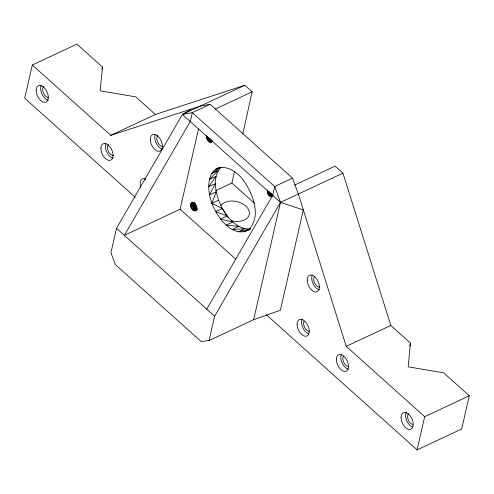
<?xml version="1.0" encoding="UTF-8"?>
<svg xmlns="http://www.w3.org/2000/svg" width="494" height="494" viewBox="0 0 494 494"><rect width="100%" height="100%" fill="white"/><g stroke="black" fill="none" stroke-linecap="round" stroke-linejoin="round"><path stroke-width="0.74" d="M135.319 197.341L24.7 98.207L32.301 65.004L76.91 44.127L102.474 67.042L100.196 90.816L135.77 96.88L155.388 114.46L244.839 85.252L252.168 91.816L242.863 133.689M294.677 185.046L335.093 166.138L342.941 173.172L390.822 325.46L410.44 343.046L408.168 366.82L443.736 372.884L469.3 395.793L461.699 428.996L417.09 449.873L266.507 314.931M206.467 135.492C205.708 138.339 208.981 144.192 212.056 141.537M267.285 189.999C266.779 192.827 269.045 197.643 272.398 196.581M215.878 190.536L231.902 183.039L234.397 171.819M101.968 69.253L102.474 67.042M191.209 109.075L182.41 114.466L116.51 228.308L110.922 252.65L115.287 264.562L201.188 341.564L209.011 340.57L253.632 319.698L280.357 310.232L303.335 209.931L298.345 194.037L292.528 178.149L210.123 104.302L200.249 106.117L110.786 135.331L32.301 65.004M210.123 104.302L192.283 112.651L190.258 121.505L124.358 235.342L180.112 209.246L198.489 129.027M209.011 340.57L214.606 316.222L280.506 202.386L342.941 173.172M206.758 309.188L272.657 195.352L274.683 186.497L292.528 178.149M253.632 319.698L280.506 202.386L274.683 186.497L192.283 112.651L182.41 114.466L280.506 202.386L303.335 209.931L346.214 346.337L424.692 416.67L417.09 449.873M409.767 345.998L410.44 343.046M249.927 229.302C232.563 239.429 217.298 217.379 211.883 203.392L216.199 191.777C214.97 183.558 214.563 173.53 221.114 167.349M220.812 167.176L211.679 173.573C206.924 182.904 208.696 193.864 211.883 203.392L222.325 208.493L228.339 217.891M208.943 137.993L206.788 138.61L208.067 137.764M196.099 205.788L191.073 207.227C188.442 201.947 195.593 201.243 196.309 206.264C198.946 211.543 191.789 212.247 191.073 207.227L195.544 204.263M269.767 192.506L267.612 193.117L269.526 191.851M207.678 136.739L206.48 137.505L207.82 136.881M194.951 203.454L190.764 206.122L195.451 203.929M268.495 191.252L267.303 192.012L268.637 191.388M194.358 202.83L190.653 205.059L194.667 203.176M249.853 229.216L248.587 229.932C261.894 216.205 252.903 193.697 243.431 180.335C236.959 170.671 220.021 160.711 211.679 173.573L218.367 170.442L209.4 179.47L216.088 176.339L208.659 186.751L215.347 183.62L209.505 194.908L216.199 191.777L218.576 200.261L222.325 208.493L226.215 215.063M193.926 202.336L190.752 204.108L194.099 202.54M193.006 202.336L191.048 203.337L193.055 202.398M110.786 135.331L155.388 114.46M182.41 114.466L244.839 85.252M215.242 109.1L252.168 91.816M206.788 138.61L208.795 137.672M209.956 138.431L207.276 139.685L210.209 138.82M210.592 139.401L207.912 140.654L211.29 139.592M211.327 140.197L208.647 141.451L211.37 140.518M212.111 140.765L209.437 142.019L212.154 140.988M212.229 141.383L210.222 142.321L212.247 141.475M210.95 142.34L212.29 141.716M220.021 167.262L215.335 169.454L220.065 167.318M191.073 207.227L195.76 205.035M196.248 206.109L191.561 208.301L196.692 206.788M196.884 207.079L192.197 209.271L196.921 207.783M196.945 208.19L192.932 210.067L197.013 208.666M197.069 209.067L193.722 210.635L197.118 209.351M197.18 209.684L194.506 210.938L196.532 210.092M195.235 210.957L196.575 210.333M211.883 203.392L218.576 200.261M222.325 208.493L215.631 211.623L227.184 215.915C232.902 222.85 240.85 229.852 250.483 228.858L238.194 231.847L244.882 228.716L232.168 229.512L238.861 226.382L226.135 225.147L232.822 222.016L220.491 219.046L227.184 215.915M267.612 193.117L269.619 192.178M270.774 192.944L268.1 194.191L271.027 193.327M271.41 193.907L268.736 195.161L272.108 194.099M272.145 194.704L269.471 195.957L272.867 194.79M272.935 195.272L270.255 196.526L272.978 195.501M272.379 196.204L271.045 196.834L272.392 196.266M243.795 231.989L249.816 229.173M346.214 346.337L390.822 325.46M424.692 416.67L469.3 395.793M231.902 183.039L254.793 203.553M180.112 209.246L235.619 258.998M116.51 228.308L214.606 316.222M270.595 193.061L272.657 195.352M140.734 187.331A9.04 5.212 64.9 0 1 145.637 179.063M48.752 97.442A6.027 3.477 64.9 0 1 43.503 93.193A6.027 3.477 64.9 0 1 43.805 86.567M113.503 155.462A6.027 3.477 64.9 0 1 108.248 151.22A6.027 3.477 64.9 0 1 108.55 144.588M309.689 331.301A6.027 3.477 64.9 0 1 304.792 327.757A6.027 3.477 64.9 0 1 304.106 321.143M347.955 366.443A6.027 3.477 64.9 0 1 343.682 362.219A6.027 3.477 64.9 0 1 343.349 356.31M412.7 424.47A6.027 3.477 64.9 0 1 408.13 419.517A6.027 3.477 64.9 0 1 408.729 413.614M162.878 146.366A6.027 3.477 64.9 0 1 157.623 142.118A6.027 3.477 64.9 0 1 157.926 135.486M319.834 287.033A6.027 3.477 64.9 0 1 314.931 283.488A6.027 3.477 64.9 0 1 314.246 276.875M48.319 100.214A9.04 5.212 64.9 0 1 42.076 94.237A9.04 5.212 64.9 0 1 41.163 85.474M113.07 158.234A9.04 5.212 64.9 0 1 106.821 152.263A9.04 5.212 64.9 0 1 105.914 143.501M144.791 179.742A9.04 5.212 64.9 0 1 145.15 178.667M162.446 149.132A9.04 5.212 64.9 0 1 156.197 143.161A9.04 5.212 64.9 0 1 155.289 134.399M308.744 333.932A9.04 5.212 64.9 0 1 302.847 327.738A9.04 5.212 64.9 0 1 302.1 319.334M319.402 289.805A9.04 5.212 64.9 0 1 313.153 283.828A9.04 5.212 64.9 0 1 312.239 275.065M348.498 369.24A9.04 5.212 64.9 0 1 342.249 363.263A9.04 5.212 64.9 0 1 341.342 354.501M412.731 427.125A9.04 5.212 64.9 0 1 406.673 420.573A9.04 5.212 64.9 0 1 406.327 412.058M220.83 205.658A15.067 9.905 12.9 0 1 239.516 202.392A15.067 9.905 12.9 0 1 248.797 215.915A15.067 9.905 12.9 0 1 231.05 220.552M192.864 202.176L191.524 202.799L192.858 202.182M36.155 90.538A9.04 5.212 64.9 0 0 45.325 102.338A9.04 5.212 64.9 0 0 45.226 88.864A9.04 5.212 64.9 0 0 36.155 90.538M100.906 148.558A9.04 5.212 64.9 0 0 110.069 160.359A9.04 5.212 64.9 0 0 109.977 146.885A9.04 5.212 64.9 0 0 100.906 148.558M150.281 139.456A9.04 5.212 64.9 0 0 159.445 151.263A9.04 5.212 64.9 0 0 159.352 137.783A9.04 5.212 64.9 0 0 150.281 139.456M297.092 324.397A9.04 5.212 64.9 0 0 306.261 336.198A9.04 5.212 64.9 0 0 306.169 322.724A9.04 5.212 64.9 0 0 297.092 324.397M336.334 359.558A9.04 5.212 64.9 0 0 345.497 371.365A9.04 5.212 64.9 0 0 345.405 357.891A9.04 5.212 64.9 0 0 336.334 359.558M401.079 417.584A9.04 5.212 64.9 0 0 410.242 429.385A9.04 5.212 64.9 0 0 410.15 415.911A9.04 5.212 64.9 0 0 401.079 417.584M307.237 280.123A9.04 5.212 64.9 0 0 316.401 291.929A9.04 5.212 64.9 0 0 316.308 278.455A9.04 5.212 64.9 0 0 307.237 280.123"/></g></svg>
